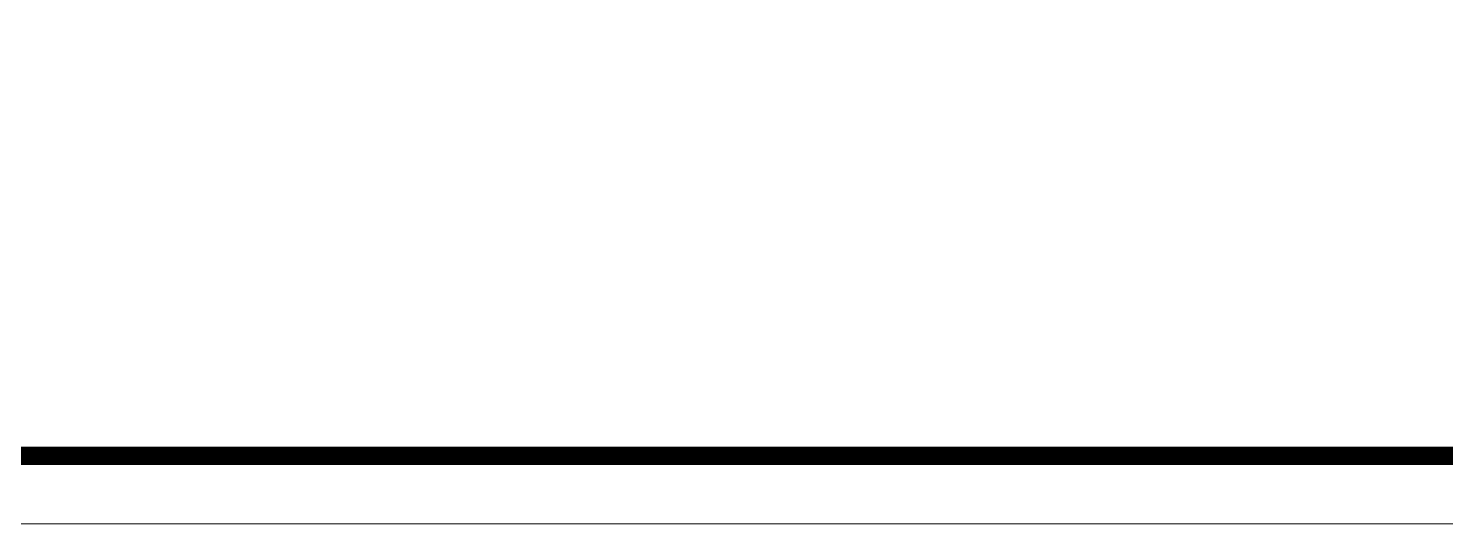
# Model space of a CAD drawing. Header units: inches. Extents: x 496359 to 501064, y 2374078 to 2377203.
# Drawn here: x 498185.7 to 498344.3, y 2376075 to 2376130.5 of the extents above; entities that cross this region are included whole.
import ezdxf

# ---------------------------------------------------------------- set-up
doc = ezdxf.new("R2010")
doc.units = ezdxf.units.IN
doc.header["$MEASUREMENT"] = 0
doc.layers.add('khung ten QH', color=7, linetype='Continuous', lineweight=20)
doc.layers.add('Khungbo', color=32, linetype='Continuous', lineweight=25)

msp = doc.modelspace()

# ---------------------------------------------------------------- linework, layer by layer
at = {"layer": 'khung ten QH'}
msp.add_lwpolyline([(498017.1147672271, 2377095.581127742), (498017.1147672271, 2376074.981127743), (499460.0320086048, 2376074.981127743), (499460.0320086048, 2377095.581127742)], close=True, dxfattribs=at)
at = {"layer": 'Khungbo', "color": 0, "lineweight": 50, "const_width": 2.065320215795364}
msp.add_lwpolyline([(498024.6994877979, 2377087.996407172), (498024.6994877979, 2376082.565848313), (499452.4472880341, 2376082.565848313), (499452.4472880341, 2377087.996407172)], close=True, dxfattribs=at)

doc.saveas('drawing.dxf')
